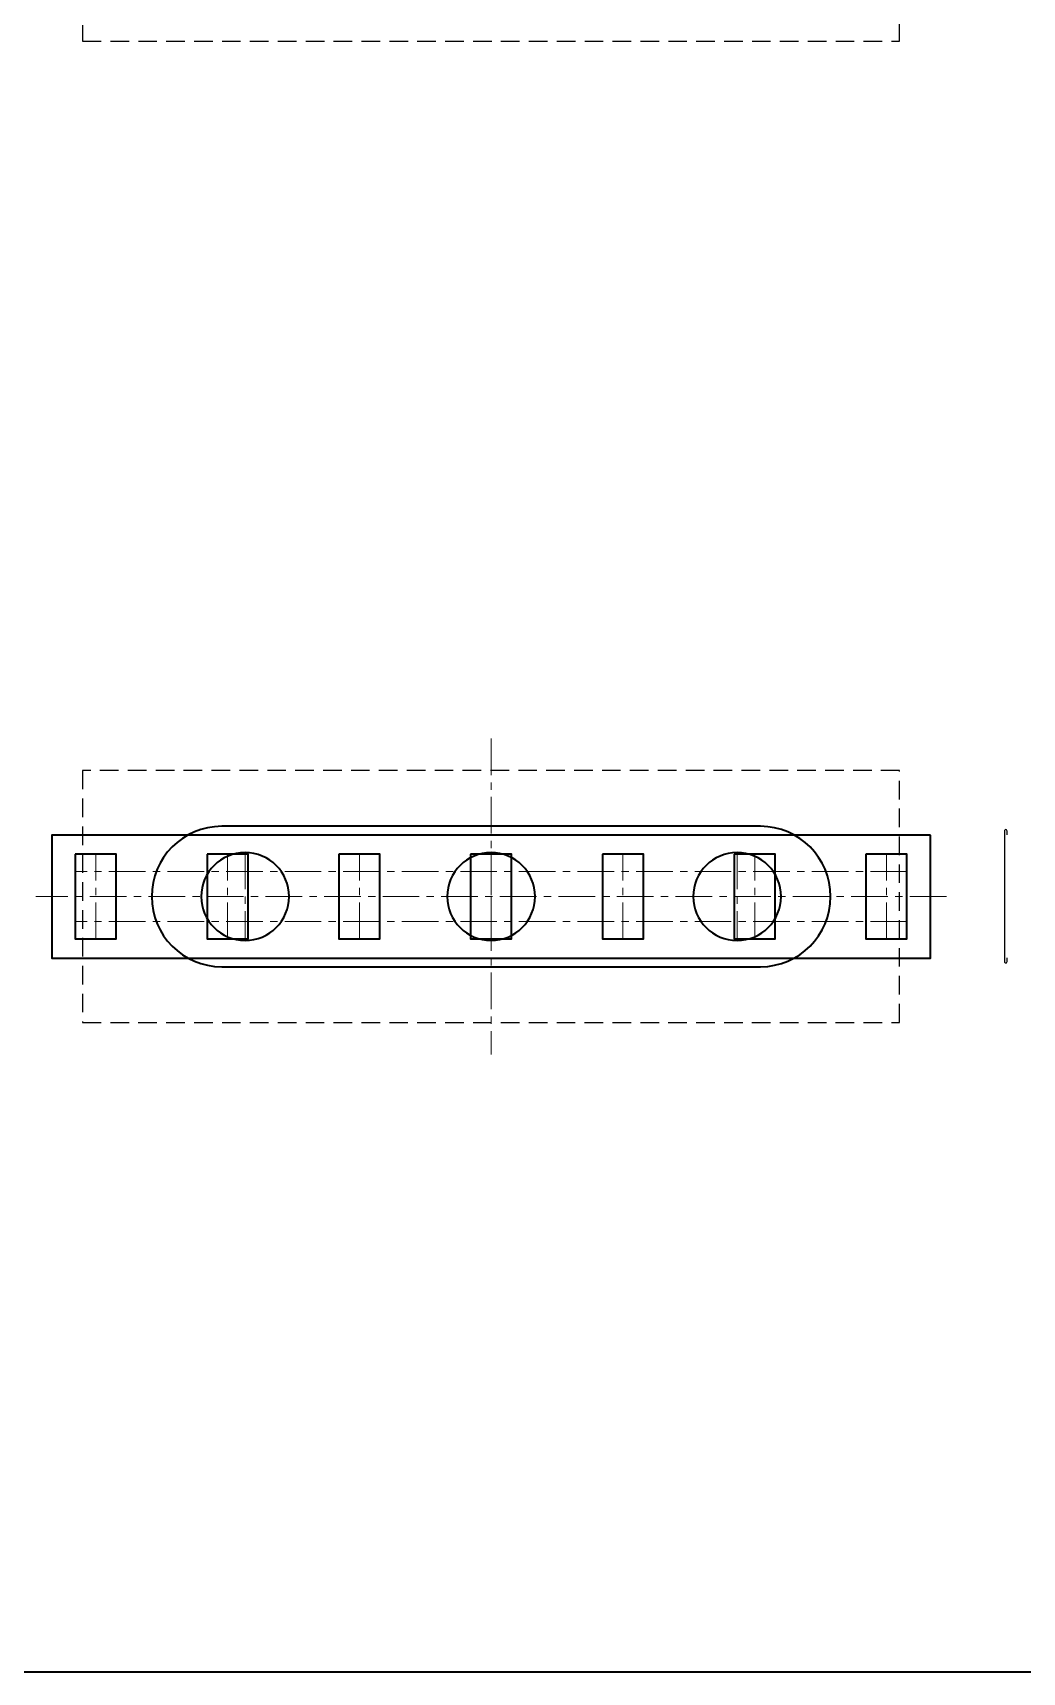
# Model space of a CAD drawing. Header units: millimetres. Extents: x 263685 to 14136308, y -2404013 to 2433772.
# Drawn here: x 6567386 to 6584279, y 129740 to 157738 of the extents above; entities that cross this region are included whole.
import ezdxf

# ---------------------------------------------------------------- set-up
doc = ezdxf.new("R2010")
doc.units = ezdxf.units.MM
doc.linetypes.add('невидимая', pattern=[9.525, 6.35, -3.175])
doc.linetypes.add('осевая', pattern=[2, 1.25, -0.25, 0.25, -0.25])
doc.layers.add('1-Бетон', color=106, linetype='Continuous', lineweight=35)
doc.layers.add('ИС_Ось', color=3, linetype='осевая', lineweight=18)
doc.layers.add('ИС_Невидимая', color=4, linetype='невидимая')
doc.layers.add('Стяжки', color=4, linetype='Continuous')

# ---------------------------------------------------------------- blocks, each defined once
blk = doc.blocks.new('*U554')
at = {"layer": 'ИС_Ось', "ltscale": 500}
blk.add_lwpolyline([(0, 500), (0, -1000)], dxfattribs=at)
blk = doc.blocks.new('*U555')
at = {"color": 0, "linetype": 'ByBlock', "lineweight": -2, "transparency": 16777216}
for p in [(0, 0), (4200, 0), (8400, 0)]:
    blk.add_blockref('*U554', p, dxfattribs=at)
blk = doc.blocks.new('*U548')
at = {"layer": '1-Бетон'}
blk.add_circle((0, 0), 750, dxfattribs=at)
blk = doc.blocks.new('*U549')
at = {"layer": '1-Бетон', "color": 0, "linetype": 'ByBlock', "lineweight": -2, "transparency": 16777216}
for p in [(0, 0), (4200, 0), (8400, 0)]:
    blk.add_blockref('*U548', p, dxfattribs=at)
blk = doc.blocks.new('*U550')
at = {"layer": '1-Бетон', "color": 5}
blk.add_lwpolyline([(350, 725), (350, -725), (-350, -725), (-350, 725), (350, 725)], dxfattribs=at)
blk = doc.blocks.new('*U556')
at = {"color": 0, "linetype": 'ByBlock', "lineweight": -2, "transparency": 16777216}
for p in [(0, 0), (2250, 0), (4500, 0), (6750, 0), (9000, 0), (11250, 0), (13500, 0)]:
    blk.add_blockref('*U550', p, dxfattribs=at)
blk = doc.blocks.new('*U546')
at = {"layer": 'ИС_Ось', "ltscale": 500}
blk.add_line((0, -725), (0, 725), dxfattribs=at)
blk = doc.blocks.new('*U547')
at = {"layer": '1-Бетон', "color": 0, "linetype": 'ByBlock', "lineweight": -2, "transparency": 16777216}
for p in [(0, 0), (2250, 0), (4500, 0), (6750, 0), (9000, 0), (11250, 0), (13500, 0)]:
    blk.add_blockref('*U546', p, dxfattribs=at)

msp = doc.modelspace()

# ---------------------------------------------------------------- linework, layer by layer
at = {"layer": '1-Бетон'}
msp.add_lwpolyline([(6454658.931, 207623.9078), (6666551.9482, 207623.9078), (6666551.9482, 129739.769), (6454658.931, 129739.769)], close=True, dxfattribs=at)
at = {"layer": '1-Бетон', "color": 3}
msp.add_lwpolyline([(6582711.6251, 144036.4269), (6567711.6251, 144036.4269), (6567711.6251, 141936.4269), (6582711.6251, 141936.4269)], close=True, dxfattribs=at)
at = {"layer": '1-Бетон', "elevation": -5778.159}
msp.add_lwpolyline([(6579811.2914, 144186.7391), (6570611.3552, 144186.7391, 0.9958479419), (6570611.3552, 141786.7391), (6579811.2914, 141786.7391, 0.9958479419)], format="xyb", close=True, dxfattribs=at)
at = {"layer": 'ИС_Невидимая', "ltscale": 50}
msp.add_lwpolyline([(6568236.4893, 157594.3449), (6582186.7206, 157594.3449), (6582186.3649, 159294.3449), (6568236.1336, 159294.3449)], close=True, dxfattribs=at)
msp.add_lwpolyline([(6582185.8516, 145136.8032), (6568235.6203, 145136.8032), (6568235.6203, 140836.8032), (6582185.8516, 140836.8032), (6582185.8516, 145136.8032)], dxfattribs=at)
at = {"layer": 'ИС_Ось', "color": 1, "ltscale": 500}
for points in [[(6575211.6251, 145686.8032), (6575211.6251, 140286.8032)], [(6582985.8516, 142986.8032), (6567435.6203, 142986.8032)]]:
    msp.add_lwpolyline(points, dxfattribs=at)
at = {"layer": 'ИС_Ось', "ltscale": 500, "elevation": 5778.159}
msp.add_lwpolyline([(6582311.9807, 143411.8032), (6568111.9807, 143411.8032)], dxfattribs=at)
at = {"layer": 'ИС_Ось', "ltscale": 500}
msp.add_lwpolyline([(6582311.9807, 142561.8032), (6568111.9807, 142561.8032)], dxfattribs=at)
at = {"layer": 'Стяжки', "elevation": -5778.159}
msp.add_lwpolyline([(6584021.2208, 144040.4732), (6584021.2208, 144105.4732, 1.000000547), (6583974.2208, 144105.4732), (6583974.2208, 142990.4732), (6583974.2208, 141875.4732, 1.000000547), (6584021.2208, 141875.4732), (6584021.2208, 141940.4732)], format="xyb", dxfattribs=at)

# ---------------------------------------------------------------- block references
at = {"xscale": -1}
for name, p in [('*U556', (6581961.9807, 142986.8032)), ('*U555', (6579411.6251, 143236.8032))]:
    msp.add_blockref(name, p, dxfattribs=at)
at = {"layer": '1-Бетон', "xscale": -1}
for name, p in [('*U547', (6581961.9807, 142986.8032)), ('*U549', (6579411.6251, 142986.8032))]:
    msp.add_blockref(name, p, dxfattribs=at)

doc.saveas('drawing.dxf')
